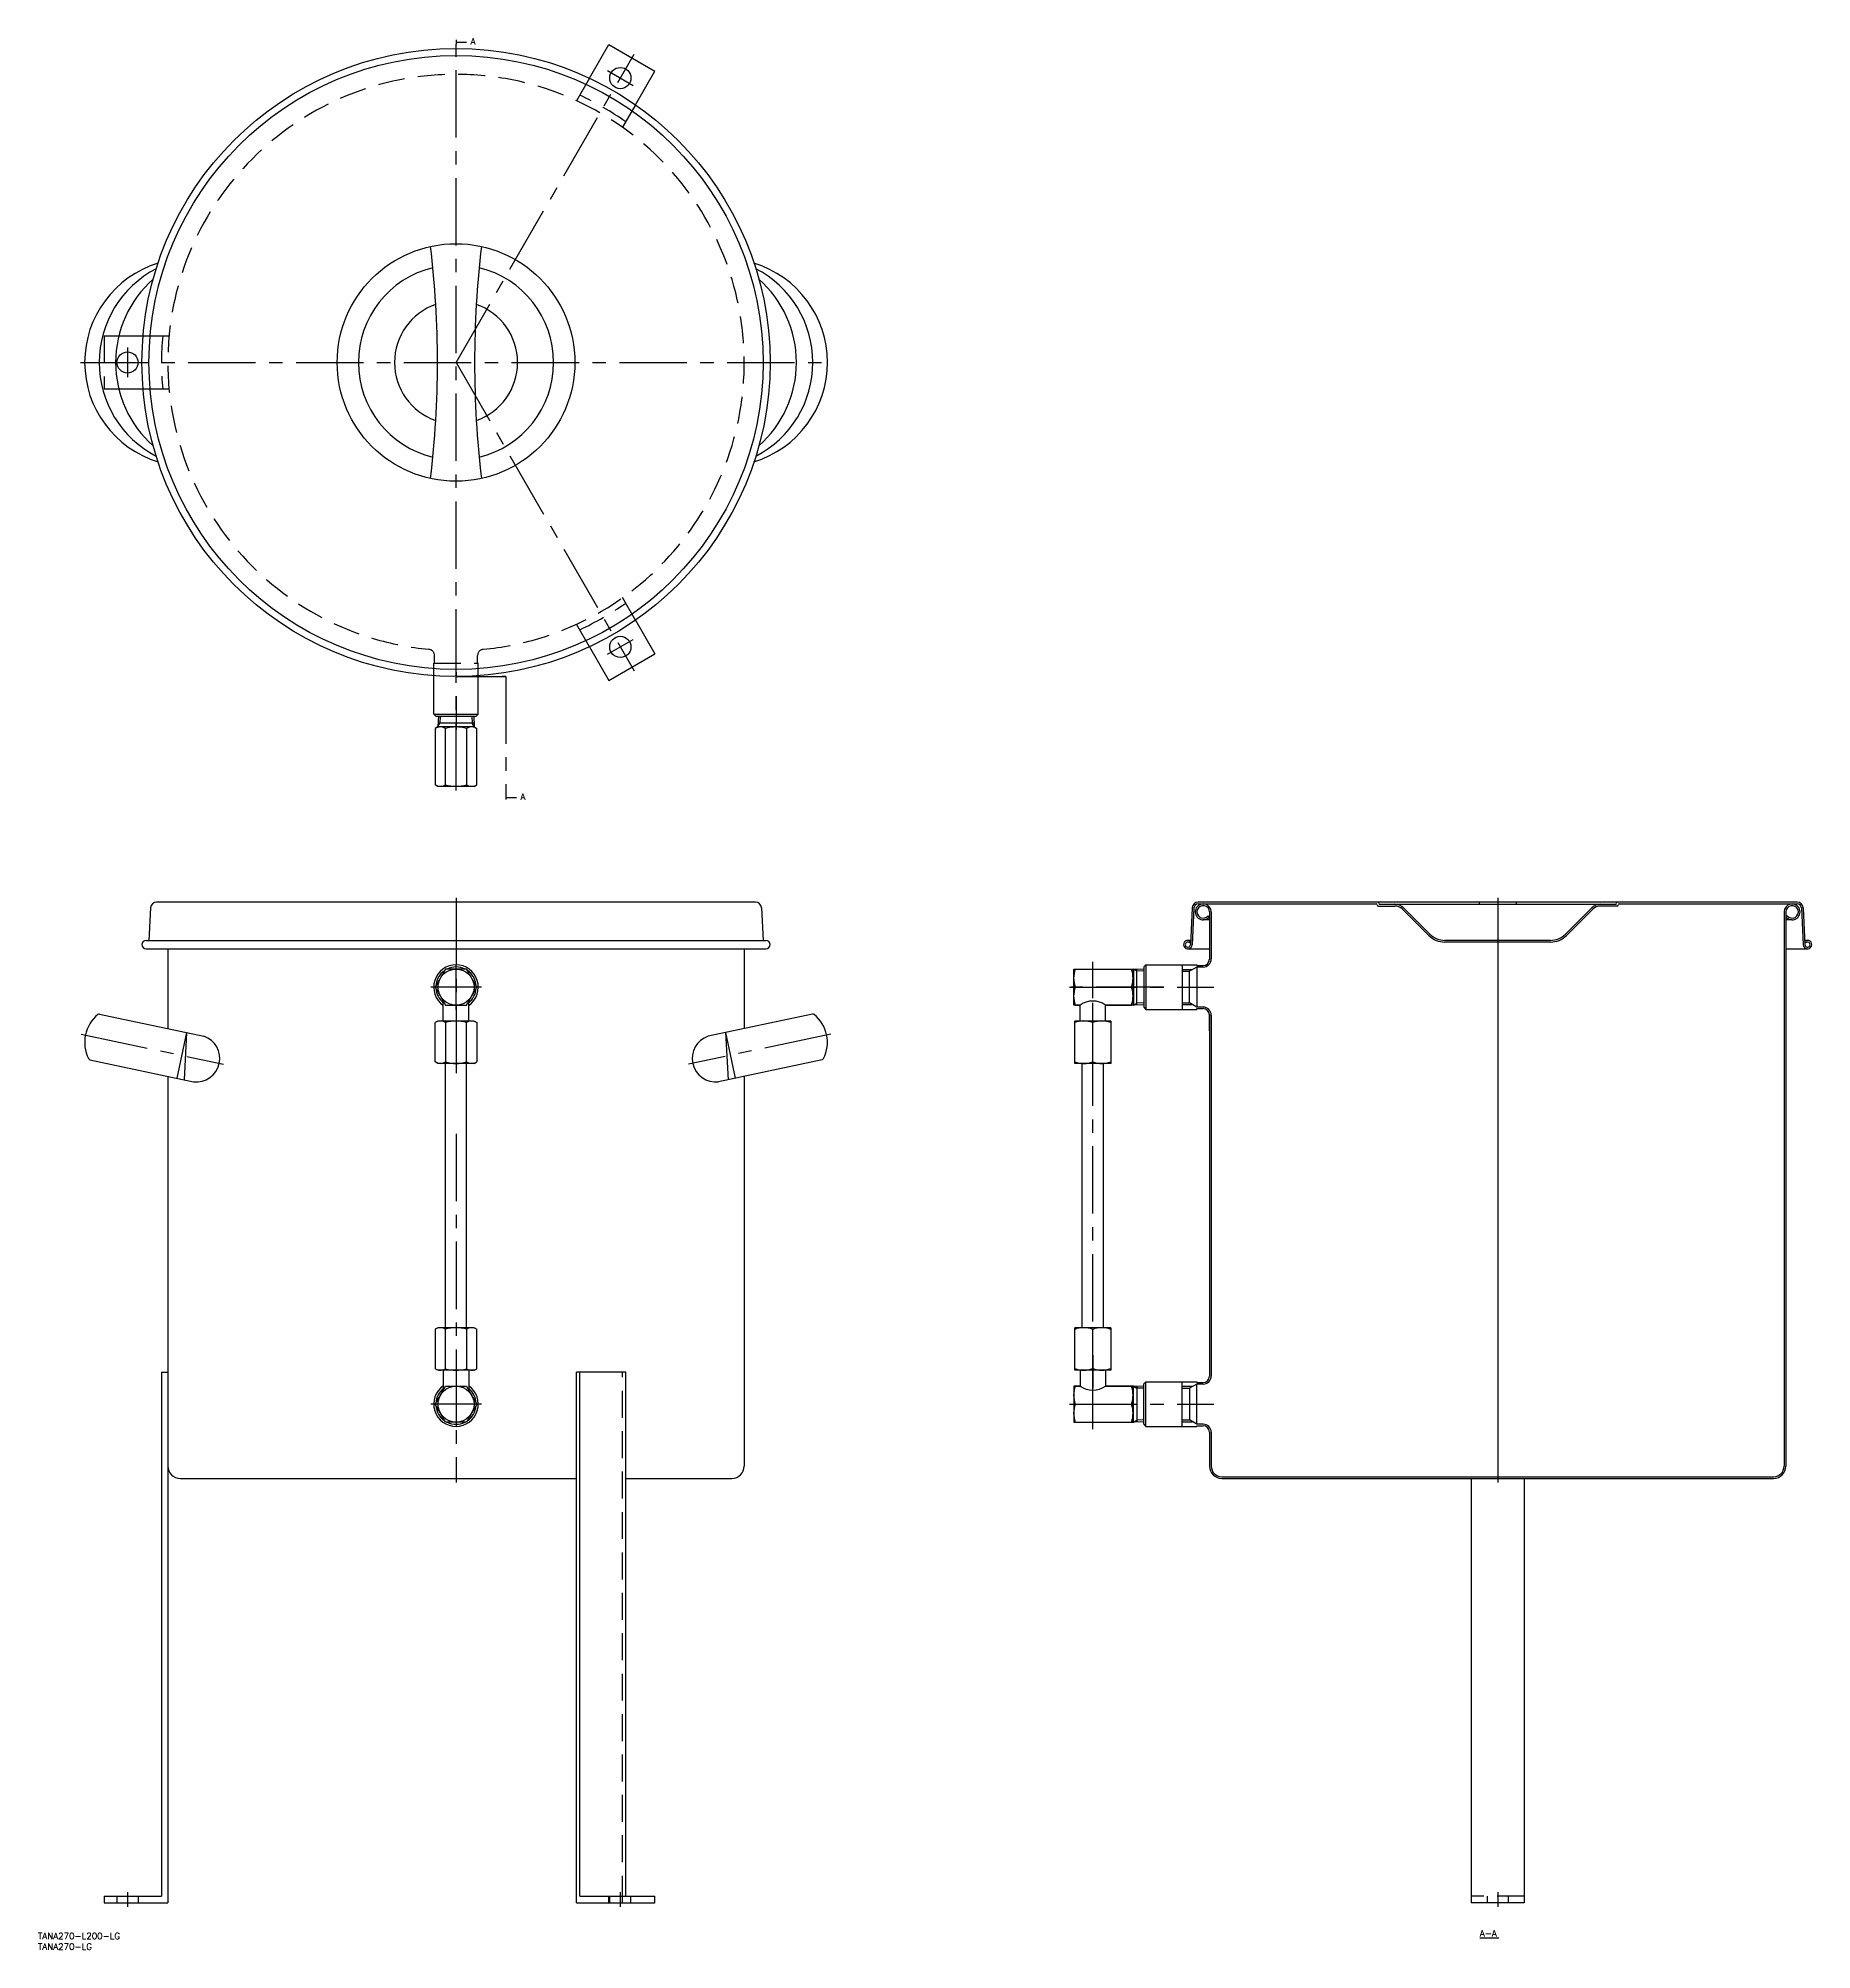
# Model space of a CAD drawing. Extents: x -197 to 639, y -748 to 153.
import ezdxf

# ---------------------------------------------------------------- set-up
doc = ezdxf.new("R2010")
doc.units = 0
doc.linetypes.add('CENTER', pattern=[50.8, 31.75, -6.35, 6.35, -6.35])
doc.linetypes.add('DASHED', pattern=[19.05, 12.7, -6.35])
doc.layers.get('0').update_dxf_attribs({"linetype": 'CONTINUOUS'})
doc.layers.add('CENTER', color=1, linetype='CONTINUOUS')
doc.styles.get("Standard").update_dxf_attribs({"font": 'txt.shx', "height": 3, "bigfont": 'bigfont.shx'})

# ---------------------------------------------------------------- blocks, each defined once
blk = doc.blocks.new('*U2')
at = {"color": 7, "linetype": 'CONTINUOUS'}
blk.add_line((482.43, -742.56), (491.43, -742.56), dxfattribs=at)
at = {"color": 137, "linetype": 'CONTINUOUS'}
blk.add_text('A-A', height=3, dxfattribs=at).set_placement((482.43, -741.96))

msp = doc.modelspace()

# ---------------------------------------------------------------- linework, layer by layer
at = {"color": 7, "linetype": 'CONTINUOUS'}
for p, q in [((62.91, 133.97), (72.07, 149.84)), ((72.07, 149.84), (93.73, 137.34)), ((84.57, 121.47), (93.73, 137.34)), ((-158.91, 12.5), (-147.48, 12.5)), ((-158.91, -12.5), (-147.48, -12.5)), ((84.57, -121.47), (93.73, -137.34)), ((62.91, -133.97), (72.07, -149.84)), ((72.07, -149.84), (93.73, -137.34)), ((-10.5, -165.8), (-10.5, -148.2)), ((10.5, -165.8), (10.5, -148.2)), ((-9.5, -166.8), (-10.5, -165.8)), ((-10.5, -165.8), (10.5, -165.8)), ((-9.5, -166.8), (9.5, -166.8)), ((-8.33, -166.8), (-8.5, -171.64)), ((8.44, -170.06), (-8.44, -170.06)), ((8.33, -166.8), (8.5, -171.64)), ((9.5, -166.8), (10.5, -165.8)), ((-8.58, -171.8), (-9.81, -172.51)), ((-9.81, -172.51), (-9.81, -199.09)), ((8.58, -171.8), (-8.58, -171.8)), ((-8.5, -171.8), (-8.5, -171.64)), ((-8.5, -171.64), (8.5, -171.64)), ((-4.91, -199.09), (-4.91, -172.51)), ((4.91, -172.51), (4.91, -199.09)), ((8.5, -171.8), (8.5, -171.64)), ((8.58, -171.8), (9.81, -172.51)), ((9.81, -199.09), (9.81, -172.51)), ((-8.58, -199.8), (-9.81, -199.09)), ((8.58, -199.8), (-8.58, -199.8)), ((8.58, -199.8), (9.81, -199.09)), ((-143.9, -257.07), (-144.7, -272.42)), ((141.1, -254.42), (-141.1, -254.42)), ((143.9, -257.07), (144.7, -272.42)), ((346.95, -257.07), (346.04, -274.48)), ((347.75, -257.11), (346.84, -274.52)), ((631.95, -254.42), (349.74, -254.42)), ((349.74, -255.22), (433.55, -255.22)), ((354.42, -260.79), (355.05, -261.28)), ((355.05, -258.97), (355.05, -281.27)), ((355.85, -258.97), (355.85, -281.17)), ((434.55, -256.22), (442.44, -256.22)), ((435.35, -255.42), (546.35, -255.42)), ((445.98, -257.68), (458.35, -270.05)), ((446.55, -257.12), (458.92, -269.49)), ((482.1, -254.42), (482.1, -255.42)), ((499.6, -254.42), (499.6, -255.42)), ((535.15, -257.12), (522.78, -269.49)), ((535.71, -257.68), (523.34, -270.05)), ((547.15, -256.22), (539.25, -256.22)), ((548.15, -255.22), (631.95, -255.22)), ((625.85, -258.97), (625.85, -520.22)), ((626.65, -258.97), (626.65, -520.22)), ((627.28, -260.79), (626.65, -261.28)), ((633.95, -257.11), (634.86, -274.52)), ((634.75, -257.07), (635.66, -274.48)), ((355.05, -262.72), (352.1, -262.72)), ((629.6, -262.72), (626.65, -262.72)), ((-146.01, -272.42), (146.01, -272.42)), ((-146.01, -276.42), (146.01, -276.42)), ((-135.8, -276.42), (-135.8, -313.97)), ((135.8, -276.42), (135.8, -313.97)), ((346.14, -272.42), (344.84, -272.42)), ((344.84, -276.42), (355.05, -276.42)), ((345.61, -273.5), (346.12, -272.88)), ((515.7, -272.42), (465.99, -272.42)), ((515.7, -273.22), (465.99, -273.22)), ((626.65, -276.42), (636.86, -276.42)), ((636.86, -272.42), (635.55, -272.42)), ((636.09, -273.5), (635.57, -272.88)), ((-4.91, -285.92), (-9.81, -294.42)), ((4.91, -285.92), (-4.91, -285.92)), ((9.81, -294.42), (4.91, -285.92)), ((291.05, -302.92), (291.05, -285.92)), ((291.05, -285.92), (319.21, -285.92)), ((319.05, -285.92), (319.05, -302.92)), ((319.21, -285.92), (319.21, -302.92)), ((324.05, -286.09), (319.21, -285.92)), ((320.79, -302.86), (320.79, -285.97)), ((324.05, -284.92), (325.05, -283.92)), ((324.05, -284.92), (324.05, -303.92)), ((325.05, -283.92), (349.05, -283.92)), ((325.05, -283.92), (325.05, -304.92)), ((342.24, -283.92), (342.24, -304.92)), ((342.24, -286.94), (345.63, -286.94)), ((349.05, -284.97), (345.63, -286.94)), ((345.63, -301.89), (345.63, -286.94)), ((349.05, -283.92), (349.05, -284.27)), ((349.05, -284.27), (352.05, -284.27)), ((352.05, -284.97), (349.05, -284.97)), ((349.05, -284.97), (349.05, -303.87)), ((-9.81, -294.42), (-4.91, -302.92)), ((4.91, -302.92), (9.81, -294.42)), ((291.76, -294.42), (318.33, -294.42)), ((-6, -310.42), (-6, -301.03)), ((-4.91, -302.92), (4.91, -302.92)), ((6, -310.42), (6, -301.03)), ((294.05, -302.92), (291.05, -302.92)), ((291.76, -302.92), (294.05, -302.92)), ((294.05, -310.42), (294.05, -302.92)), ((306.05, -310.42), (306.05, -302.92)), ((306.05, -302.92), (318.33, -302.92)), ((319.21, -302.92), (306.05, -302.92)), ((324.05, -302.75), (319.21, -302.92)), ((324.05, -303.92), (325.05, -304.92)), ((325.05, -304.92), (349.05, -304.92)), ((342.24, -301.89), (345.63, -301.89)), ((349.05, -303.87), (345.63, -301.89)), ((352.05, -303.87), (349.05, -303.87)), ((349.05, -304.57), (352.05, -304.57)), ((349.05, -304.92), (349.05, -304.57)), ((-167.94, -307.14), (-118.81, -317.58)), ((-8.58, -310.42), (-9.81, -311.13)), ((-9.81, -329.7), (-9.81, -311.13)), ((8.58, -310.42), (-8.58, -310.42)), ((-4.91, -311.13), (-4.91, -329.7)), ((4.91, -329.7), (4.91, -311.13)), ((8.58, -310.42), (9.81, -311.13)), ((9.81, -311.13), (9.81, -329.7)), ((167.94, -307.14), (118.81, -317.58)), ((291.55, -330.42), (291.55, -310.42)), ((308.55, -310.42), (291.55, -310.42)), ((300.05, -329.66), (300.05, -311.18)), ((308.55, -310.42), (308.55, -330.42)), ((355.05, -315.06), (355.05, -307.57)), ((355.05, -307.57), (355.05, -477.87)), ((355.85, -307.67), (355.85, -477.77)), ((-127, -315.84), (-131.58, -337.36)), ((-127, -315.84), (-128.17, -338.09)), ((127, -315.84), (131.58, -337.36)), ((127, -315.84), (128.17, -338.09)), ((-172.51, -328.66), (-123.65, -339.05)), ((-8.58, -330.42), (-9.81, -329.7)), ((8.58, -330.42), (-8.58, -330.42)), ((-5, -455.02), (-5, -330.42)), ((5, -455.02), (5, -330.42)), ((8.58, -330.42), (9.81, -329.7)), ((172.51, -328.66), (123.65, -339.05)), ((308.55, -330.42), (291.55, -330.42)), ((295.05, -455.02), (295.05, -330.42)), ((305.05, -455.02), (305.05, -330.42)), ((-135.8, -336.46), (-135.8, -726.02)), ((135.8, -336.46), (135.8, -520.22)), ((-8.58, -455.02), (-9.81, -455.73)), ((-9.81, -455.73), (-9.81, -474.3)), ((8.58, -455.02), (-8.58, -455.02)), ((-4.91, -474.3), (-4.91, -455.73)), ((4.91, -455.73), (4.91, -474.3)), ((8.58, -455.02), (9.81, -455.73)), ((9.81, -474.3), (9.81, -455.73)), ((291.55, -475.02), (291.55, -455.02)), ((308.55, -455.02), (291.55, -455.02)), ((300.05, -474.26), (300.05, -455.78)), ((308.55, -455.02), (308.55, -475.02)), ((-138.8, -476.02), (-138.8, -723.02)), ((-138.8, -476.02), (-135.8, -476.02)), ((-8.58, -475.02), (-9.81, -474.3)), ((8.58, -475.02), (-8.58, -475.02)), ((-6, -475.02), (-6, -484.41)), ((6, -475.02), (6, -484.41)), ((8.58, -475.02), (9.81, -474.3)), ((56.79, -726.02), (56.79, -476.02)), ((79.94, -476.02), (56.79, -476.02)), ((58.29, -723.02), (58.29, -476.02)), ((79.94, -723.02), (79.94, -476.02)), ((308.55, -475.02), (291.55, -475.02)), ((294.05, -475.02), (294.05, -482.52)), ((306.05, -475.02), (306.05, -482.52)), ((-9.81, -491.02), (-4.91, -482.52)), ((-4.91, -482.52), (4.91, -482.52)), ((4.91, -482.52), (9.81, -491.02)), ((291.05, -482.52), (291.05, -499.52)), ((294.05, -482.52), (291.05, -482.52)), ((291.76, -482.52), (294.05, -482.52)), ((306.05, -482.52), (318.33, -482.52)), ((319.21, -482.52), (306.05, -482.52)), ((319.05, -482.52), (319.05, -499.52)), ((319.05, -482.52), (319.05, -499.52)), ((319.05, -482.52), (319.05, -499.52)), ((319.05, -499.52), (319.05, -482.52)), ((319.05, -499.52), (319.05, -482.52)), ((319.21, -499.52), (319.21, -482.52)), ((324.05, -482.69), (319.21, -482.52)), ((319.21, -499.52), (319.21, -482.52)), ((324.05, -482.69), (319.21, -482.52)), ((320.79, -482.57), (320.79, -499.46)), ((320.79, -482.57), (320.79, -499.46)), ((324.05, -481.52), (325.05, -480.52)), ((324.05, -500.52), (324.05, -481.52)), ((324.05, -500.52), (324.05, -481.52)), ((325.05, -480.52), (349.05, -480.52)), ((325.05, -501.52), (325.05, -480.52)), ((342.24, -501.52), (342.24, -480.52)), ((342.24, -483.54), (345.63, -483.54)), ((349.05, -481.57), (345.63, -483.54)), ((345.63, -483.54), (345.63, -498.49)), ((349.05, -480.52), (349.05, -480.87)), ((349.05, -480.87), (352.05, -480.87)), ((352.05, -481.57), (349.05, -481.57)), ((349.05, -500.47), (349.05, -481.57)), ((-4.91, -499.52), (-9.81, -491.02)), ((9.81, -491.02), (4.91, -499.52)), ((291.76, -491.02), (318.33, -491.02)), ((4.91, -499.52), (-4.91, -499.52)), ((291.05, -499.52), (319.21, -499.52)), ((324.05, -499.35), (319.21, -499.52)), ((324.05, -499.35), (319.21, -499.52)), ((324.05, -500.52), (325.05, -501.52)), ((325.05, -501.52), (349.05, -501.52)), ((342.24, -498.49), (345.63, -498.49)), ((349.05, -500.47), (345.63, -498.49)), ((352.05, -500.47), (349.05, -500.47)), ((349.05, -501.17), (352.05, -501.17)), ((349.05, -501.52), (349.05, -501.17)), ((355.05, -504.17), (355.05, -520.22)), ((355.85, -504.27), (355.85, -520.22)), ((-130, -526.02), (56.79, -526.02)), ((79.94, -526.02), (130, -526.02)), ((360.85, -525.22), (620.85, -525.22)), ((360.85, -526.02), (620.85, -526.02)), ((478.35, -526.02), (478.35, -726.02)), ((503.35, -526.02), (503.35, -726.02)), ((-165.8, -723.02), (-138.8, -723.02)), ((-165.8, -723.02), (-165.8, -726.02)), ((-165.8, -726.02), (-135.8, -726.02)), ((56.79, -726.02), (93.73, -726.02)), ((58.29, -723.02), (93.73, -723.02)), ((72.07, -726.02), (72.07, -723.02)), ((93.73, -726.02), (93.73, -723.02)), ((503.35, -726.02), (478.35, -726.02))]:
    msp.add_line(p, q, dxfattribs=at)
at = {"color": 3, "linetype": 'DASHED'}
for p, q in [((62.91, 133.97), (56.79, 123.36)), ((84.57, 121.47), (78.44, 110.86)), ((-165.8, 12.5), (-165.8, -12.5)), ((-165.8, 12.5), (-158.91, 12.5)), ((-147.48, 12.5), (-135.22, 12.5)), ((-165.8, -12.5), (-158.91, -12.5)), ((-147.48, -12.5), (-135.22, -12.5)), ((84.57, -121.47), (78.44, -110.86)), ((62.91, -133.97), (56.79, -123.36)), ((-10.5, -148.2), (-10.5, -141.8)), ((-10.5, -141.8), (10.5, -141.8)), ((-10.15, -141.8), (-10.15, -138.18)), ((10.15, -141.8), (10.15, -138.18)), ((10.5, -148.2), (10.5, -141.8)), ((78.44, -726.02), (78.44, -476.02)), ((-159.8, -723.02), (-159.8, -726.02)), ((-149.8, -723.02), (-149.8, -726.02)), ((72.4, -726.02), (72.4, -723.02)), ((82.4, -726.02), (82.4, -723.02)), ((503.35, -723.02), (478.35, -723.02)), ((485.85, -723.02), (485.85, -726.02)), ((495.85, -723.02), (495.85, -726.02))]:
    msp.add_line(p, q, dxfattribs=at)
at = {"color": 3, "linetype": 'CONTINUOUS'}
for p, q in [((-8.5, -171.64), (-7.59, -170.06)), ((-7.47, -166.8), (-7.59, -170.06)), ((7.48, -166.8), (7.59, -170.06)), ((8.5, -171.64), (7.59, -170.06)), ((319.21, -285.92), (320.79, -286.83)), ((324.05, -286.94), (320.79, -286.83)), ((342.24, -286.09), (347.11, -286.09)), ((319.21, -302.92), (320.79, -302.01)), ((324.05, -301.89), (320.79, -302.01)), ((347.11, -302.75), (342.24, -302.75)), ((319.21, -482.52), (320.79, -483.43)), ((319.21, -482.52), (320.79, -483.43)), ((324.05, -483.54), (320.79, -483.43)), ((324.05, -483.54), (320.79, -483.43)), ((347.11, -482.69), (342.24, -482.69)), ((319.21, -499.52), (320.79, -498.61)), ((319.21, -499.52), (320.79, -498.61)), ((324.05, -498.49), (320.79, -498.61)), ((324.05, -498.49), (320.79, -498.61)), ((342.24, -499.35), (347.11, -499.35))]:
    msp.add_line(p, q, dxfattribs=at)
at = {"color": 7}
for points in [[(0, 151.01, 0), (5, 151.01, 0)], [(23.51, -205.05, 0), (28.51, -205.05, 0)]]:
    msp.add_polyline3d(points, dxfattribs=at)
at = {"color": 7, "linetype": 'CONTINUOUS'}
for centre, radius in [((0, 0), 148.01), ((0, 0), 144.7), ((77.4, 134.06), 5), ((0, 0), 56), ((-154.8, 0), 5), ((77.4, -134.06), 5), ((0, -294.42), 8.5), ((0, -491.02), 8.5)]:
    msp.add_circle(centre, radius, dxfattribs=at)
at = {"color": 3, "linetype": 'DASHED'}
for centre, radius, start, end in [((0, 0), 135.8, 275.43639, 264.56361), ((0, 0), 138.8, 54.83308, 65.16692), ((0, 0), 138.8, 174.83308, 185.16692), ((0, 0), 138.8, 294.83308, 305.16692), ((-13.15, -138.18), 3, 0, 84.56361), ((13.15, -138.18), 3, 95.43639, 180)]:
    msp.add_arc(centre, radius, start, end, dxfattribs=at)
at = {"color": 7, "linetype": 'CONTINUOUS'}
for centre, radius, start, end in [((-470.68, 0), 461.93, 353.19944, 6.80056), ((470.68, 0), 461.93, 173.19944, 186.80056), ((-125.99, 0), 49.01, 107.09813, 252.90187), ((125.99, 0), 49.01, 287.09813, 72.90187), ((-118.35, 0), 49.79, 117.37578, 242.62422), ((-108.03, 0), 52.39, 131.43357, 228.56643), ((0, 0), 46, 103.72809, 256.27191), ((0, 0), 46, 283.72809, 76.27191), ((118.35, 0), 49.79, 297.37578, 62.62422), ((108.03, 0), 52.39, 311.43357, 48.56643), ((0, 0), 29, 109.25214, 250.74786), ((0, 0), 29, 289.25214, 70.74786), ((-7.38, -176.45), 4.65, 57.79693, 114.01229), ((0, -189.01), 17.21, 73.43184, 106.56816), ((7.38, -176.45), 4.65, 65.98771, 122.20307), ((-7.38, -195.15), 4.65, 245.98771, 302.20307), ((0, -182.59), 17.21, 253.43184, 286.56816), ((7.38, -195.15), 4.65, 237.79693, 294.01229), ((-141.1, -257.22), 2.8, 90, 177), ((141.1, -257.22), 2.8, 3, 90), ((349.74, -257.22), 2.8, 90, 177), ((349.74, -257.22), 2, 90, 177), ((352.1, -258.97), 3.75, 0, 321.87509), ((352.1, -258.97), 2.95, 0, 321.87509), ((433.55, -255.72), 0.5, 0, 90), ((434.55, -255.72), 0.5, 180, 270), ((434.35, -254.92), 0.5, 0, 90), ((435.35, -254.92), 0.5, 180, 270), ((442.44, -261.22), 5.8, 45, 90), ((442.44, -261.22), 5, 45, 90), ((539.25, -261.22), 5.8, 90, 135), ((539.25, -261.22), 5, 90, 135), ((546.35, -254.92), 0.5, 270, 0), ((547.35, -254.92), 0.5, 90, 180), ((547.15, -255.72), 0.5, 270, 0), ((548.15, -255.72), 0.5, 90, 180), ((629.6, -258.97), 3.75, 218.12491, 180), ((629.6, -258.97), 2.95, 218.12491, 180), ((631.95, -257.22), 2.8, 3, 90), ((631.95, -257.22), 2, 3, 90), ((465.99, -262.42), 10.8, 225, 270), ((465.99, -262.42), 10, 225, 270), ((515.7, -262.42), 10, 270, 315), ((515.7, -262.42), 10.8, 270, 315), ((-146.01, -274.42), 2, 90, 270), ((146.01, -274.42), 2, 270, 90), ((344.84, -274.42), 2, 50.1301, 357), ((344.84, -274.42), 1.2, 50.1301, 357), ((636.86, -274.42), 2, 183, 129.8699), ((636.86, -274.42), 1.2, 183, 129.8699), ((0, -294.42), 10.5, 304.8499, 235.1501), ((0, -294.42), 9.5, 123.47465, 176.52535), ((0, -294.42), 9.5, 63.47465, 116.52535), ((0, -294.42), 9.5, 3.47465, 56.52535), ((304.04, -290.17), 13, 160.9128, 199.0872), ((306.05, -290.17), 13, 340.9128, 19.0872), ((352.05, -281.17), 3.8, 270, 0), ((352.05, -281.27), 3, 270, 0), ((0, -294.42), 9.5, 183.47465, 230.83329), ((0, -294.42), 9.5, 309.16671, 356.52535), ((304.04, -298.67), 13, 160.9128, 199.0872), ((306.05, -298.67), 13, 340.9128, 19.0872), ((300.05, -311.48), 10.46, 54.9911, 125.0089), ((352.05, -307.67), 3.8, 0, 90), ((352.05, -307.57), 3, 0, 90), ((-157.96, -320.51), 17.04, 129.41991, 206.58009), ((-168.15, -308.12), 1, 78, 129.41991), ((-7.38, -315.06), 4.65, 57.79693, 114.01229), ((0, -327.63), 17.21, 73.43184, 106.56816), ((7.38, -315.06), 4.65, 65.98771, 122.20307), ((168.15, -308.12), 1, 50.58009, 102), ((157.96, -320.51), 17.04, 333.41991, 50.58009), ((295.8, -322.69), 12.28, 69.74384, 110.25616), ((304.3, -322.69), 12.28, 69.74384, 110.25616), ((-122.4, -328.05), 11.07, 263.52848, 71.07294), ((122.4, -328.05), 11.07, 108.92706, 276.47152), ((-172.31, -327.68), 1, 206.58009, 258), ((-7.38, -325.77), 4.65, 245.98771, 302.20307), ((0, -313.21), 17.21, 253.43184, 286.56816), ((7.38, -325.77), 4.65, 237.79693, 294.01229), ((172.31, -327.68), 1, 282, 333.41991), ((295.8, -318.14), 12.28, 249.74384, 290.25616), ((304.3, -318.14), 12.28, 249.74384, 290.25616), ((-7.38, -459.66), 4.65, 57.79693, 114.01229), ((0, -472.23), 17.21, 73.43184, 106.56816), ((7.38, -459.66), 4.65, 65.98771, 122.20307), ((295.8, -467.29), 12.28, 69.74384, 110.25616), ((304.3, -467.29), 12.28, 69.74384, 110.25616), ((-7.38, -470.37), 4.65, 245.98771, 302.20307), ((0, -457.81), 17.21, 253.43184, 286.56816), ((7.38, -470.37), 4.65, 237.79693, 294.01229), ((295.8, -462.74), 12.28, 249.74384, 290.25616), ((304.3, -462.74), 12.28, 249.74384, 290.25616), ((0, -491.02), 10.5, 124.8499, 55.1501), ((0, -491.02), 9.5, 129.16671, 176.52535), ((0, -491.02), 9.5, 3.47465, 50.83329), ((304.04, -486.77), 13, 160.9128, 199.0872), ((300.05, -473.95), 10.46, 234.9911, 305.0089), ((306.05, -486.77), 13, 340.9128, 19.0872), ((306.05, -486.77), 13, 340.9128, 19.0872), ((306.05, -486.77), 13, 340.9128, 19.0872), ((352.05, -477.77), 3.8, 270, 0), ((352.05, -477.87), 3, 270, 0), ((0, -491.02), 9.5, 183.47465, 236.52535), ((0, -491.02), 9.5, 303.47465, 356.52535), ((304.04, -495.27), 13, 160.9128, 199.0872), ((306.05, -495.27), 13, 340.9128, 19.0872), ((306.05, -495.27), 13, 340.9128, 19.0872), ((306.05, -495.27), 13, 340.9128, 19.0872), ((0, -491.02), 9.5, 243.47465, 296.52535), ((352.05, -504.27), 3.8, 0, 90), ((352.05, -504.17), 3, 360, 90), ((-130, -520.22), 5.8, 180, 270), ((130, -520.22), 5.8, 270, 360), ((360.85, -520.22), 5.8, 180, 270), ((360.85, -520.22), 5, 180, 270), ((620.85, -520.22), 5.8, 270, 360), ((620.85, -520.22), 5, 270, 0)]:
    msp.add_arc(centre, radius, start, end, dxfattribs=at)
at = {"layer": 'CENTER', "color": 1, "linetype": 'CENTER'}
for p, q in [((0, 152.01), (0, 150.01)), ((0, 152.01), (0, 150.01)), ((0, -148.01), (0, 150.01)), ((0, 0), (83.9, 145.32)), ((71.34, 137.56), (83.46, 130.56)), ((-177, 0), (177, 0)), ((-154.8, 7), (-154.8, -7)), ((0, 0), (83.9, -145.32)), ((0, -201.8), (0, -133.8)), ((71.34, -137.56), (83.46, -130.56)), ((0, -146.01), (0, -148.01)), ((0, -146.01), (0, -148.01)), ((0, -148.01), (23.51, -148.01)), ((2, -148.01), (0, -148.01)), ((23.51, -148.01), (21.51, -148.01)), ((23.51, -148.01), (23.51, -204.05)), ((23.51, -148.01), (23.51, -150.01)), ((0, -157.35), (0, -172.98)), ((23.51, -204.05), (23.51, -206.05)), ((23.51, -204.05), (23.51, -206.05)), ((0, -252.42), (0, -339.21)), ((490.85, -252.42), (490.85, -528.02)), ((0, -305.04), (0, -283.79)), ((300.05, -502.83), (300.05, -282.6)), ((490.85, -282.52), (490.85, -528.02)), ((11.94, -294.42), (-11.94, -294.42)), ((289.05, -294.42), (357.05, -294.42)), ((333.4, -294.42), (289.76, -294.42)), ((332.4, -294.42), (316.77, -294.42)), ((300.05, -317.55), (300.05, -301.92)), ((-176.58, -316.55), (-109.62, -330.78)), ((176.58, -316.55), (109.62, -330.78)), ((0, -363.63), (0, -528.02)), ((300.05, -467.89), (300.05, -483.52)), ((0, -480.39), (0, -501.64)), ((11.94, -491.02), (-11.94, -491.02)), ((289.05, -491.02), (357.05, -491.02)), ((289.76, -491.02), (302.16, -491.02)), ((-154.8, -721.02), (-154.8, -728.02)), ((77.4, -721.02), (77.4, -728.02)), ((490.85, -721.02), (490.85, -728.02))]:
    msp.add_line(p, q, dxfattribs=at)

# ---------------------------------------------------------------- block references
at = {"color": 7, "linetype": 'CONTINUOUS'}
msp.add_blockref('*U2', (0, 0), dxfattribs=at)

# ---------------------------------------------------------------- texts
at = {"color": 137, "linetype": 'CONTINUOUS'}
for p in [(6.89, 149.84), (30.4, -206.22)]:
    msp.add_text('A', height=3, rotation=360, dxfattribs=at).set_placement(p)
at = {"color": 7, "linetype": 'CONTINUOUS'}
for s, p in [('TANA270-L200-LG', (-197, -743.22)), ('TANA270-LG', (-197, -748.22))]:
    msp.add_text(s, height=3, dxfattribs=at).set_placement(p)

doc.saveas('drawing.dxf')
